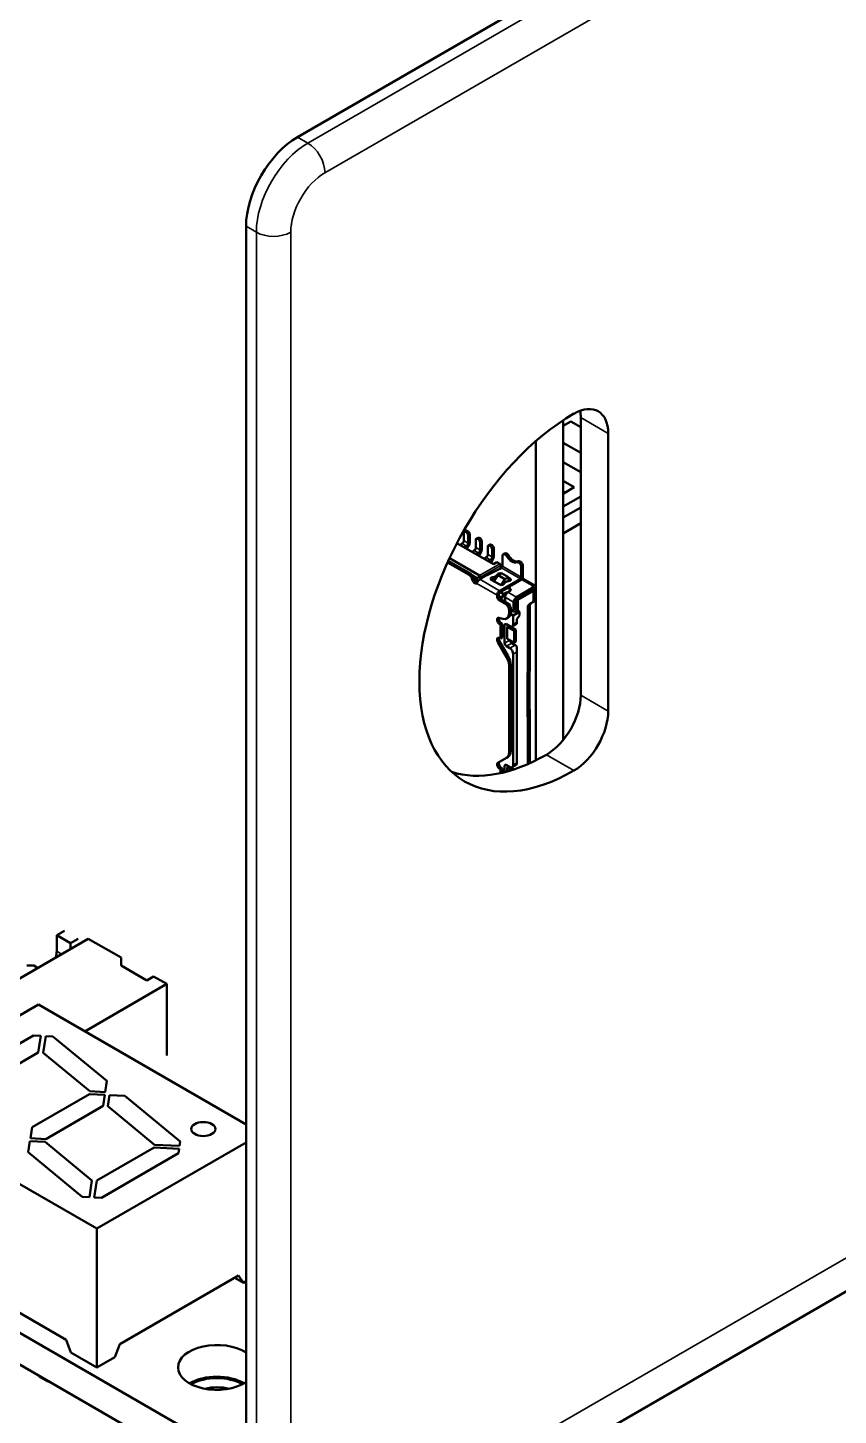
# Model space of a CAD drawing. Header units: millimetres. Extents: x 3137 to 5094, y 789 to 1822.
# Drawn here: x 4024.2 to 4057.6, y 1474.5 to 1531.6 of the extents above; entities that cross this region are included whole.
import ezdxf

# ---------------------------------------------------------------- set-up
doc = ezdxf.new("R2010")
doc.units = ezdxf.units.MM
doc.header["$LTSCALE"] = 1.8
doc.layers.add('외형선(ISO)', color=7, linetype='Continuous', lineweight=50)
doc.layers.add('좁은 외형선(ISO)', color=7, linetype='Continuous', lineweight=35)

msp = doc.modelspace()

# ---------------------------------------------------------------- linework, layer by layer
at = {"layer": '외형선(ISO)'}
for p, q in [((4251.263, 1591.216), (4034.181, 1465.884)), ((4049.879, 1535.53), (4035.313, 1527.12)), ((4033.192, 1523.446), (4033.192, 1468.006)), ((4046.256, 1515.458), (4046.256, 1502.292)), ((4046.256, 1515.23), (4046.574, 1515.414)), ((4046.574, 1515.414), (4046.98, 1515.18)), ((4046.98, 1504.136), (4046.98, 1515.567)), ((4048.112, 1514.914), (4048.112, 1503.483)), ((4045.125, 1501.449), (4045.125, 1514.594)), ((4046.256, 1514.536), (4046.98, 1514.118)), ((4046.98, 1513.322), (4046.256, 1513.74)), ((4046.256, 1512.965), (4046.716, 1512.699)), ((4046.716, 1512.699), (4046.256, 1512.434)), ((4046.344, 1512.485), (4046.256, 1512.536)), ((4046.256, 1512.467), (4046.284, 1512.45)), ((4046.256, 1511.903), (4046.98, 1512.321)), ((4046.256, 1511.454), (4046.98, 1511.872)), ((4046.256, 1510.801), (4046.98, 1511.219)), ((4042.162, 1510.504), (4042.162, 1510.823)), ((4042.253, 1510.91), (4042.182, 1510.869)), ((4042.268, 1510.844), (4042.232, 1510.864)), ((4042.338, 1510.884), (4042.303, 1510.905)), ((4042.338, 1510.402), (4042.338, 1510.721)), ((4042.409, 1510.762), (4042.409, 1510.443)), ((4042.748, 1510.624), (4042.677, 1510.583)), ((4042.833, 1510.599), (4042.798, 1510.619)), ((4043.385, 1509.535), (4041.881, 1510.404)), ((4042.092, 1510.383), (4042.006, 1510.331)), ((4042.006, 1510.332), (4042.071, 1510.371)), ((4042.183, 1510.229), (4042.269, 1510.281)), ((4042.29, 1510.244), (4042.236, 1510.199)), ((4042.275, 1510.176), (4042.291, 1510.187)), ((4042.377, 1510.321), (4042.322, 1510.341)), ((4042.363, 1510.278), (4042.325, 1510.313)), ((4042.349, 1510.244), (4042.325, 1510.285)), ((4042.587, 1510.097), (4042.501, 1510.046)), ((4042.501, 1510.046), (4042.566, 1510.085)), ((4042.657, 1510.219), (4042.657, 1510.537)), ((4042.763, 1510.558), (4042.727, 1510.578)), ((4042.872, 1510.035), (4042.817, 1510.055)), ((4042.833, 1510.117), (4042.833, 1510.435)), ((4042.904, 1510.476), (4042.904, 1510.157)), ((4043.152, 1509.933), (4043.152, 1510.252)), ((4043.243, 1510.338), (4043.172, 1510.297)), ((4043.258, 1510.272), (4043.222, 1510.292)), ((4043.328, 1510.313), (4043.293, 1510.333)), ((4043.328, 1509.831), (4043.328, 1510.15)), ((4043.399, 1510.19), (4043.399, 1509.872)), ((4042.377, 1509.088), (4041.49, 1509.601)), ((4042.448, 1509.129), (4041.52, 1509.665)), ((4042.809, 1509.06), (4041.57, 1509.775)), ((4042.678, 1509.944), (4042.764, 1509.995)), ((4042.785, 1509.958), (4042.731, 1509.913)), ((4042.77, 1509.89), (4042.786, 1509.902)), ((4042.858, 1509.993), (4042.82, 1510.027)), ((4042.844, 1509.958), (4042.82, 1509.999)), ((4043.082, 1509.811), (4042.996, 1509.76)), ((4042.996, 1509.76), (4043.061, 1509.799)), ((4043.173, 1509.658), (4043.259, 1509.709)), ((4043.28, 1509.673), (4043.226, 1509.628)), ((4043.265, 1509.605), (4043.281, 1509.616)), ((4043.367, 1509.749), (4043.312, 1509.77)), ((4043.353, 1509.707), (4043.315, 1509.741)), ((4043.339, 1509.672), (4043.315, 1509.713)), ((4043.527, 1509.617), (4043.385, 1509.535)), ((4043.65, 1509.546), (4043.527, 1509.617)), ((4043.686, 1509.484), (4043.686, 1509.366)), ((4043.753, 1509.864), (4043.753, 1509.446)), ((4043.784, 1509.933), (4043.855, 1509.973)), ((4043.875, 1509.916), (4043.859, 1509.925)), ((4043.946, 1509.957), (4043.93, 1509.966)), ((4044.425, 1509.599), (4044.409, 1509.608)), ((4044.495, 1509.639), (4044.479, 1509.649)), ((3970.118, 1508.912), (4032.343, 1472.986)), ((4042.523, 1509.062), (4042.703, 1508.958)), ((4042.703, 1508.958), (4042.824, 1509.027)), ((4042.703, 1508.958), (4042.703, 1508.78)), ((4043.113, 1509.076), (4042.827, 1508.911)), ((4042.844, 1508.998), (4042.844, 1508.921)), ((4043.643, 1509.341), (4043.121, 1509.08)), ((4043.647, 1508.69), (4043.293, 1508.894)), ((4043.576, 1509.078), (4043.41, 1508.827)), ((4043.422, 1509.01), (4043.518, 1509.065)), ((4043.422, 1508.928), (4043.511, 1508.979)), ((4043.718, 1509.16), (4043.576, 1509.078)), ((4043.859, 1508.915), (4043.576, 1509.078)), ((4044.495, 1508.935), (4043.64, 1508.441)), ((4043.718, 1509.384), (4043.651, 1509.346)), ((4043.7, 1508.674), (4043.859, 1508.915)), ((4044, 1508.996), (4043.718, 1509.16)), ((4043.859, 1508.915), (4044, 1508.996)), ((4044, 1508.996), (4044, 1508.836)), ((4044, 1508.976), (4044.071, 1508.935)), ((4044, 1508.894), (4044.071, 1508.854)), ((4044.11, 1508.656), (4044.545, 1508.907)), ((4044.531, 1509.415), (4044.531, 1508.996)), ((4044.601, 1509.037), (4044.601, 1509.456)), ((4045.09, 1508.65), (4044.63, 1508.915)), ((4043.64, 1508.36), (4044.057, 1508.6)), ((4043.675, 1508.38), (4043.806, 1508.304)), ((4043.817, 1508.727), (4043.724, 1508.673)), ((4043.944, 1508.384), (4043.806, 1508.304)), ((4043.942, 1508.82), (4043.846, 1508.765)), ((4043.944, 1508.384), (4043.855, 1508.231)), ((4043.969, 1508.369), (4043.944, 1508.384)), ((4043.983, 1508.378), (4044.078, 1508.433)), ((4044.051, 1508.476), (4044.051, 1508.574)), ((4045.04, 1508.58), (4044.336, 1508.174)), ((4045.04, 1508.482), (4044.336, 1508.076)), ((4045.04, 1508.441), (4044.382, 1508.062)), ((4045.005, 1508.641), (4044.969, 1508.621)), ((4044.969, 1508.621), (4045.04, 1508.58)), ((4045.005, 1508.462), (4045.04, 1508.441)), ((4045.04, 1508.58), (4045.04, 1508.482)), ((4045.04, 1508.441), (4045.04, 1508.482)), ((4045.04, 1508.09), (4045.04, 1508.441)), ((4045.125, 1508.572), (4045.125, 1508.139)), ((4043.534, 1508.217), (4043.534, 1508.258)), ((4043.604, 1508.258), (4043.604, 1508.298)), ((4043.611, 1508.213), (4043.718, 1508.151)), ((4043.943, 1507.858), (4043.64, 1508.033)), ((4043.718, 1508.07), (4043.711, 1508.074)), ((4043.806, 1508.304), (4043.718, 1508.151)), ((4043.718, 1508.151), (4043.718, 1508.07)), ((4044.014, 1507.899), (4043.718, 1508.07)), ((4043.855, 1508.231), (4043.87, 1508.223)), ((4043.855, 1507.99), (4043.855, 1508.231)), ((4043.863, 1507.986), (4043.863, 1508.17)), ((4043.943, 1507.858), (4044.014, 1507.899)), ((4043.984, 1507.786), (4043.943, 1507.858)), ((4044.055, 1507.827), (4044.014, 1507.899)), ((4044.216, 1507.966), (4044.216, 1507.721)), ((4044.301, 1508.015), (4044.301, 1507.77)), ((4044.336, 1508.076), (4044.336, 1507.586)), ((4044.382, 1507.612), (4044.382, 1508.062)), ((4044.978, 1507.952), (4044.862, 1507.885)), ((4044.884, 1507.797), (4044.884, 1505.253)), ((4045.063, 1508.001), (4044.978, 1507.952)), ((4032.343, 1471.68), (3970.118, 1507.606)), ((4043.612, 1507.318), (4043.764, 1507.277)), ((4043.993, 1507.332), (4043.922, 1507.291)), ((4044.026, 1507.52), (4044.026, 1507.647)), ((4044.198, 1507.425), (4044.09, 1507.487)), ((4044.096, 1507.561), (4044.096, 1507.688)), ((4044.11, 1507.659), (4044.096, 1507.667)), ((4044.096, 1507.643), (4044.195, 1507.586)), ((4044.185, 1507.652), (4044.266, 1507.699)), ((4044.195, 1507.658), (4044.195, 1507.586)), ((4044.195, 1507.586), (4044.336, 1507.586)), ((4044.453, 1507.572), (4044.198, 1507.425)), ((4044.198, 1507.425), (4044.198, 1507.057)), ((4044.336, 1507.586), (4044.382, 1507.612)), ((4044.347, 1507.274), (4044.453, 1507.421)), ((4044.347, 1507.143), (4044.347, 1507.274)), ((4044.382, 1507.612), (4044.453, 1507.572)), ((4044.453, 1507.421), (4044.453, 1507.572)), ((4044.799, 1507.748), (4044.799, 1505.204)), ((4043.675, 1507.041), (4043.64, 1507.061)), ((4043.675, 1507.041), (4043.746, 1507.082)), ((4043.675, 1506.472), (4043.675, 1507.041)), ((4043.746, 1507.082), (4043.711, 1507.102)), ((4043.746, 1507.082), (4043.746, 1506.513)), ((4043.845, 1507.016), (4043.845, 1506.282)), ((4044.057, 1506.976), (4043.916, 1507.057)), ((4043.951, 1506.955), (4044.022, 1506.996)), ((4043.951, 1506.465), (4043.951, 1506.955)), ((4043.951, 1506.955), (4044.234, 1506.792)), ((4044.304, 1506.833), (4044.057, 1506.976)), ((4044.157, 1506.966), (4044.347, 1507.075)), ((4044.234, 1506.792), (4044.304, 1506.833)), ((4044.234, 1506.302), (4044.234, 1506.792)), ((4044.304, 1506.833), (4044.304, 1506.343)), ((4044.347, 1507.143), (4044.347, 1507.075)), ((4043.922, 1505.708), (4043.565, 1506.327)), ((4043.993, 1505.749), (4043.636, 1506.368)), ((4043.64, 1506.493), (4043.675, 1506.472)), ((4043.746, 1506.513), (4043.675, 1506.472)), ((4043.916, 1506.159), (4044.057, 1506.077)), ((4043.951, 1506.465), (4044.234, 1506.302)), ((4044.135, 1506.286), (4044.276, 1506.204)), ((4044.304, 1506.343), (4044.234, 1506.302)), ((4044.347, 1506.141), (4044.347, 1505.918)), ((4044.198, 1505.833), (4044.198, 1501.26)), ((4044.347, 1501.346), (4044.347, 1505.918)), ((4044.026, 1501.792), (4044.026, 1505.36)), ((4044.096, 1501.832), (4044.096, 1505.4)), ((4044.799, 1505.204), (4044.884, 1505.253)), ((4044.884, 1503.152), (4044.799, 1503.103)), ((4044.799, 1503.103), (4044.799, 1501.297)), ((4044.884, 1503.152), (4044.884, 1501.335)), ((4043.565, 1501.356), (4043.922, 1501.563)), ((4043.922, 1501.563), (4043.993, 1501.604)), ((4043.675, 1501.084), (4043.64, 1501.104)), ((4043.675, 1501.084), (4043.746, 1501.124)), ((4043.675, 1500.927), (4043.675, 1501.084)), ((4043.746, 1501.124), (4043.711, 1501.145)), ((4043.746, 1501.124), (4043.746, 1500.942)), ((4043.845, 1501.219), (4043.845, 1500.967)), ((4044.057, 1501.178), (4043.916, 1501.26)), ((4043.951, 1501.158), (4044.022, 1501.199)), ((4043.951, 1500.994), (4043.951, 1501.158)), ((4043.951, 1501.158), (4044.139, 1501.05)), ((4044.23, 1501.079), (4044.057, 1501.178)), ((4044.157, 1501.169), (4044.347, 1501.278)), ((4044.347, 1501.346), (4044.347, 1501.278)), ((4026.69, 1494.112), (4021.953, 1491.376)), ((4025.389, 1494.251), (4025.708, 1494.434)), ((4025.389, 1493.597), (4025.389, 1494.251)), ((4025.389, 1494.251), (4025.955, 1493.924)), ((4026.273, 1494.108), (4025.955, 1493.924)), ((4028.041, 1493.332), (4026.69, 1494.112)), ((4025.955, 1493.687), (4025.955, 1493.924)), ((4024.159, 1493.001), (4024.442, 1493.001)), ((4024.442, 1493.001), (4024.604, 1492.907)), ((4028.041, 1493.005), (4028.041, 1493.332)), ((4028.041, 1493.005), (4029.102, 1492.393)), ((4029.102, 1492.393), (4029.385, 1492.556)), ((4029.922, 1492.246), (4029.385, 1492.556)), ((4026.545, 1490.296), (4029.922, 1492.246)), ((4029.922, 1492.246), (4029.922, 1489.307)), ((4024.636, 1491.398), (4017.847, 1487.479)), ((4033.192, 1486.459), (4024.636, 1491.398)), ((4021.267, 1488.294), (4024.438, 1490.125)), ((4021.267, 1488.294), (4024.438, 1490.125)), ((4024.438, 1490.125), (4024.737, 1490.11)), ((4024.438, 1490.125), (4024.737, 1490.11)), ((4024.737, 1490.11), (4024.633, 1489.421)), ((4024.737, 1490.11), (4024.633, 1489.421)), ((4024.832, 1489.411), (4024.937, 1490.099)), ((4024.937, 1490.099), (4024.832, 1489.411)), ((4024.937, 1490.099), (4025.236, 1490.084)), ((4025.236, 1490.084), (4024.937, 1490.099)), ((4025.236, 1490.084), (4027.457, 1488.253)), ((4025.236, 1490.084), (4027.457, 1488.253)), ((4024.633, 1489.421), (4022.272, 1488.058)), ((4024.633, 1489.421), (4022.272, 1488.058)), ((4026.753, 1487.827), (4024.832, 1489.411)), ((4026.753, 1487.827), (4024.832, 1489.411)), ((4027.387, 1487.795), (4026.753, 1487.827)), ((4027.387, 1487.795), (4026.753, 1487.827)), ((4027.457, 1488.253), (4027.387, 1487.795)), ((4027.457, 1488.253), (4027.387, 1487.795)), ((4017.847, 1487.479), (4027.04, 1482.172)), ((4024.375, 1486.349), (4026.736, 1487.712)), ((4024.375, 1486.349), (4026.736, 1487.712)), ((4027.301, 1487.222), (4024.94, 1485.858)), ((4027.301, 1487.222), (4024.94, 1485.858)), ((4026.736, 1487.712), (4027.37, 1487.68)), ((4026.736, 1487.712), (4027.37, 1487.68)), ((4027.37, 1487.68), (4027.301, 1487.222)), ((4027.301, 1487.222), (4027.37, 1487.68)), ((4027.5, 1487.212), (4027.569, 1487.67)), ((4027.5, 1487.212), (4027.569, 1487.67)), ((4029.421, 1485.628), (4027.5, 1487.212)), ((4029.421, 1485.628), (4027.5, 1487.212)), ((4027.569, 1487.67), (4028.203, 1487.638)), ((4027.569, 1487.67), (4028.203, 1487.638)), ((4028.203, 1487.638), (4030.481, 1485.76)), ((4028.203, 1487.638), (4030.481, 1485.76)), ((4024.305, 1485.891), (4024.375, 1486.349)), ((4024.305, 1485.891), (4024.375, 1486.349)), ((4024.218, 1485.317), (4024.288, 1485.775)), ((4024.218, 1485.317), (4024.288, 1485.775)), ((4024.288, 1485.775), (4024.922, 1485.743)), ((4024.288, 1485.775), (4024.922, 1485.743)), ((4024.94, 1485.858), (4024.305, 1485.891)), ((4024.94, 1485.858), (4024.305, 1485.891)), ((4024.922, 1485.743), (4026.843, 1484.16)), ((4024.922, 1485.743), (4026.843, 1484.16)), ((4027.04, 1482.172), (4033.192, 1485.724)), ((4027.042, 1484.149), (4029.403, 1485.513)), ((4027.042, 1484.149), (4029.403, 1485.513)), ((4029.403, 1485.513), (4030.436, 1485.46)), ((4029.403, 1485.513), (4030.436, 1485.46)), ((4030.453, 1485.575), (4029.421, 1485.628)), ((4029.421, 1485.628), (4030.453, 1485.575)), ((4030.481, 1485.76), (4030.453, 1485.575)), ((4030.453, 1485.575), (4030.481, 1485.76)), ((4026.439, 1483.486), (4024.218, 1485.317)), ((4026.439, 1483.486), (4024.218, 1485.317)), ((4030.408, 1485.276), (4027.238, 1483.446)), ((4030.408, 1485.276), (4027.238, 1483.446)), ((4030.436, 1485.46), (4030.408, 1485.276)), ((4030.436, 1485.46), (4030.408, 1485.276)), ((4026.843, 1484.16), (4026.739, 1483.471)), ((4026.843, 1484.16), (4026.739, 1483.471)), ((4026.938, 1483.461), (4027.042, 1484.149)), ((4027.042, 1484.149), (4026.938, 1483.461)), ((4026.739, 1483.471), (4026.439, 1483.486)), ((4026.439, 1483.486), (4026.739, 1483.471)), ((4027.238, 1483.446), (4026.938, 1483.461)), ((4026.938, 1483.461), (4027.238, 1483.446)), ((4027.04, 1482.172), (4027.04, 1476.457)), ((4019.112, 1481.442), (4025.775, 1477.595)), ((4027.986, 1477.411), (4032.881, 1480.238)), ((4033.086, 1479.947), (4032.732, 1480.151)), ((4032.881, 1480.238), (4033.086, 1479.947)), ((4033.086, 1479.947), (4033.192, 1480.008)), ((4025.775, 1477.595), (4025.979, 1477.069)), ((4025.979, 1477.069), (4027.04, 1476.457)), ((4027.782, 1476.885), (4027.986, 1477.411)), ((4027.04, 1476.457), (4027.782, 1476.885)), ((4024.674, 1476.079), (4024.674, 1476.108)), ((4025.028, 1475.875), (4024.674, 1476.079)), ((4025.028, 1475.903), (4025.028, 1475.875)), ((4025.028, 1475.875), (4025.053, 1475.889))]:
    msp.add_line(p, q, dxfattribs=at)
for centre, major_axis, ratio, start_param, end_param in [((4035.313, 1524.671), (-1.5, -2.598), 0.57735, 3.926991, 5.497787), ((4046.697, 1514.097), (1, 1.732), 0.57735, 5.497787, 7.068583), ((4045.566, 1514.75), (1, 1.732), 0.57735, 5.497787, 5.681921), ((4046.697, 1508.382), (-4.5, -7.794), 0.57735, 3.926991, 7.068583), ((4042.232, 1510.782), (-0.05, 0.0866), 0.57735, 5.497787, 7.068583), ((4042.303, 1510.823), (-0.05, 0.0866), 0.57735, 5.497787, 6.283185), ((4042.268, 1510.762), (-0.05, 0.0866), 0.57735, 3.926991, 5.497787), ((4042.338, 1510.803), (-0.05, 0.0866), 0.57735, 3.926991, 5.497787), ((4042.798, 1510.537), (-0.05, 0.0866), 0.57735, 5.497787, 6.283185), ((4042.091, 1510.464), (-0.05, -0.0866), 0.57735, 0.802851, 1.666782), ((4042.091, 1510.464), (0.05, 0.0866), 0.577349, 4.808375, 5.497787), ((4042.268, 1510.362), (-0.05, -0.0866), 0.57735, 0.802851, 1.666785), ((4042.268, 1510.362), (-0.05, -0.0866), 0.577333, 1.666773, 2.356182), ((4042.268, 1510.362), (-0.1, -0.173), 0.57735, 1.666786, 2.356195), ((4042.586, 1510.178), (-0.05, -0.0866), 0.57735, 0.802851, 1.666783), ((4042.586, 1510.178), (0.05, 0.0866), 0.577351, 4.808376, 5.497787), ((4042.727, 1510.497), (-0.05, 0.0866), 0.57735, 5.497787, 7.068583), ((4042.763, 1510.476), (-0.05, 0.0866), 0.57735, 3.926991, 5.497787), ((4042.763, 1510.076), (-0.05, -0.0866), 0.577348, 0.802853, 1.666782), ((4042.763, 1510.076), (-0.05, -0.0866), 0.577358, 1.666788, 2.3562), ((4042.833, 1510.517), (-0.05, 0.0866), 0.57735, 3.926991, 5.497787), ((4042.763, 1510.076), (-0.1, -0.173), 0.57735, 1.666783, 2.356194), ((4043.222, 1510.211), (-0.05, 0.0866), 0.57735, 5.497787, 7.068583), ((4043.293, 1510.252), (-0.05, 0.0866), 0.57735, 5.497787, 6.283185), ((4043.258, 1510.19), (-0.05, 0.0866), 0.57735, 3.926991, 5.497787), ((4043.328, 1510.231), (-0.05, 0.0866), 0.57735, 3.926991, 5.497787), ((4043.081, 1509.892), (-0.05, -0.0866), 0.57735, 0.802851, 1.666771), ((4043.081, 1509.892), (0.05, 0.0866), 0.57735, 4.808363, 5.497787), ((4043.258, 1509.79), (-0.05, -0.0866), 0.57735, 0.802851, 1.666771), ((4043.258, 1509.79), (-0.05, -0.0866), 0.577334, 1.66676, 2.356183), ((4043.258, 1509.79), (-0.1, -0.173), 0.57735, 1.666771, 2.356194), ((4043.65, 1509.505), (0.025, -0.0433), 0.57735, 0.785398, 2.356194), ((4043.859, 1509.803), (-0.075, 0.13), 0.57735, 5.497787, 7.068583), ((4043.93, 1509.843), (-0.075, 0.13), 0.57735, 5.497787, 6.283185), ((4043.875, 1509.793), (-0.075, 0.13), 0.57735, 4.741331, 5.497787), ((4043.946, 1509.834), (-0.075, 0.13), 0.57735, 4.741331, 5.497787), ((4044.142, 1509.966), (0.2, -0.346), 0.57735, 4.741331, 6.254244), ((4044.213, 1510.007), (0.2, -0.346), 0.57735, 4.741331, 6.254244), ((4044.409, 1509.485), (-0.075, 0.13), 0.57735, 5.497787, 6.254244), ((4044.479, 1509.526), (-0.075, 0.13), 0.57735, 5.497787, 6.254244), ((4044.425, 1509.476), (-0.075, 0.13), 0.57735, 3.926991, 5.497787), ((4044.495, 1509.517), (-0.075, 0.13), 0.57735, 3.926991, 5.497787), ((4042.377, 1508.925), (-0.1, 0.173), 0.57735, 4.216743, 5.497787), ((4042.448, 1508.966), (-0.1, 0.173), 0.57735, 4.942976, 5.497787), ((4042.614, 1508.87), (0.075, -0.13), 0.57735, 4.216743, 6.338856), ((4042.448, 1508.966), (-0.1, 0.173), 0.57735, 4.216743, 4.942976), ((4042.685, 1508.911), (0.075, -0.13), 0.57735, 4.216743, 5.665235), ((4042.827, 1508.788), (-0.075, -0.13), 0.57735, 3.926991, 4.497787), ((4042.774, 1508.998), (-0.0354, -0.0612), 0.57735, 2.356194, 3.141593), ((4042.774, 1508.998), (-0.0707, 0), 0.57735, 3.141593, 3.926991), ((4043.219, 1509.015), (-0.15, 0), 0.577344, 5.426631, 5.497928), ((4043.364, 1508.935), (-0.1, 0), 0.57735, 4.775053, 7.068583), ((4043.364, 1508.854), (0.1, 0), 0.57735, 1.63346, 2.356194), ((4043.352, 1509.05), (0.1, 0), 0.57735, 4.775053, 5.497787), ((4043.352, 1508.969), (0.1, 0), 0.57735, 4.775053, 5.497787), ((4043.447, 1509.106), (0.1, 0), 0.57735, 5.497787, 6.220521), ((4043.647, 1509.099), (-0.1, 0), 0.57735, 4.179671, 6.220521), ((4043.545, 1509.407), (0.15, 0), 0.577335, 5.426324, 5.497643), ((4043.718, 1509.425), (0.025, 0.0433), 0.57735, 3.926991, 5.497787), ((4044, 1508.894), (0.1, 0), 0.57735, 4.775053, 7.068583), ((4044.495, 1508.976), (-0.025, -0.0433), 0.57735, 0.785398, 2.356194), ((4044.545, 1508.768), (0.085, 0.147), 0.57735, 0, 0.785398), ((4044.495, 1508.976), (0.075, 0.13), 0.57735, 4.55904, 5.497787), ((4042.685, 1508.911), (0.075, -0.13), 0.57735, 5.665235, 5.759528), ((4043.64, 1508.319), (0.075, 0.13), 0.57735, 0.785398, 2.356195), ((4043.64, 1508.319), (0.025, 0.0433), 0.57735, 0.785398, 2.356194), ((4043.718, 1508.731), (0.1, 0), 0.57735, 3.926991, 6.220521), ((4043.917, 1508.724), (-0.1, 0), 0.57735, 5.497787, 6.220521), ((4043.983, 1508.239), (-0.085, -0.147), 0.57735, 3.926991, 5.497787), ((4044.013, 1508.779), (-0.1, 0), 0.57735, 4.775053, 5.497787), ((4044.251, 1508.574), (-0.2, 0), 0.57735, 5.497787, 6.901135), ((4044.251, 1508.476), (-0.2, 0), 0.57735, 0, 0.427827), ((4044.007, 1508.474), (0.1, 0), 0.57735, 5.497787, 6.901135), ((4045.005, 1508.502), (0.085, 0.147), 0.57735, 5.497787, 7.068583), ((4043.64, 1508.155), (-0.075, 0.13), 0.57735, 0.785398, 2.356194), ((4043.711, 1508.196), (0.075, -0.13), 0.57735, 3.926991, 4.266828), ((4043.711, 1508.196), (0.075, -0.13), 0.57735, 4.266828, 5.497787), ((4043.884, 1507.728), (-0.1, 0.173), 0.57735, 3.926991, 4.712389), ((4043.955, 1507.769), (-0.1, 0.173), 0.57735, 3.926991, 4.712389), ((4044.336, 1508.035), (0.085, 0.147), 0.57735, 0.785398, 2.356194), ((4044.195, 1507.831), (0.075, -0.13), 0.57735, 0.055671, 0.785398), ((4044.336, 1508.035), (0.025, 0.0433), 0.57735, 0.785398, 2.356194), ((4045.012, 1507.625), (-0.15, 0.26), 0.57735, 0, 0.785398), ((4045.096, 1507.674), (-0.15, 0.26), 0.57735, 0, 0.785398), ((4044.828, 1508.212), (0.15, -0.26), 0.57735, 0, 0.785398), ((4044.913, 1508.261), (0.15, -0.26), 0.57735, 0, 0.785398), ((4043.64, 1507.184), (-0.075, 0.13), 0.57735, 5.759587, 8.63938), ((4043.711, 1507.224), (0.075, -0.13), 0.57735, 3.632475, 5.497787), ((4043.672, 1507.724), (0.25, -0.433), 0.57735, 5.759587, 7.068583), ((4043.743, 1507.765), (0.25, -0.433), 0.57735, 0, 0.594394), ((4043.743, 1507.765), (-0.25, 0.433), 0.57735, 3.735986, 3.926991), ((4044.11, 1507.782), (0.075, -0.13), 0.57735, 5.497787, 7.068583), ((4044.266, 1507.872), (-0.106, -0.184), 0.57735, 0.785398, 0.841069), ((4043.916, 1506.976), (-0.05, 0.0866), 0.57735, 5.497787, 7.068583), ((4044.057, 1507.139), (0.1, -0.173), 0.57735, 5.497787, 7.068583), ((4043.64, 1506.37), (-0.075, 0.13), 0.57735, 5.497787, 7.853982), ((4043.711, 1506.411), (0.075, -0.13), 0.57735, 3.632475, 4.712389), ((4043.916, 1506.241), (0.05, -0.0866), 0.57735, 3.926991, 5.497787), ((4044.057, 1505.914), (0.1, -0.173), 0.57735, 0.785398, 2.356194), ((4044.135, 1506.367), (0.05, -0.0866), 0.57735, 4.027158, 5.497787), ((4044.276, 1506.041), (0.1, -0.173), 0.57735, 1.832596, 2.356194), ((4043.672, 1505.564), (-0.25, 0.433), 0.57735, 3.926991, 4.712389), ((4043.743, 1505.604), (-0.25, 0.433), 0.57735, 3.926991, 4.712389), ((4066.064, 1491.877), (-15.05, 26.067), 0.57735, 0.742649, 0.828148), ((4066.149, 1491.926), (15.05, -26.067), 0.57735, 3.884241, 3.96974), ((4045.566, 1503.319), (1, 1.732), 0.57735, 3.926991, 5.497787), ((4046.697, 1502.666), (-1, -1.732), 0.57735, 0.785398, 2.356194), ((4045.566, 1509.035), (-4.5, -7.794), 0.57735, 0.126041, 0.785398), ((4043.672, 1501.996), (0.25, -0.433), 0.57735, 0, 0.785398), ((4043.743, 1502.037), (0.25, -0.433), 0.57735, 0, 0.785398), ((4043.64, 1501.226), (-0.075, 0.13), 0.57735, 0, 2.356194), ((4043.711, 1501.267), (-0.075, 0.13), 0.57735, 0, 2.356194), ((4043.916, 1501.178), (-0.05, 0.0866), 0.57735, 5.497787, 7.068583), ((4044.057, 1501.342), (0.1, -0.173), 0.57735, 5.497787, 7.068583), ((4024.753, 1493.23), (-0.45, -0.779), 0.57735, 2.028119, 2.356194), ((4031.989, 1476.457), (-1.6, 0), 0.57735, 3.862358, 8.704013), ((4031.989, 1475.15), (-1.6, 0), 0.57735, 3.926991, 5.497787), ((4031.989, 1475.15), (1.5, 0), 0.57735, 0.787484, 2.354109), ((4031.989, 1474.929), (1.23, 0), 0.57735, 1.154502, 1.987091)]:
    msp.add_ellipse(centre, major_axis=major_axis, ratio=ratio, start_param=start_param, end_param=end_param, dxfattribs=at)
msp.add_ellipse((4031.429, 1486.274), major_axis=(0.5, 0), ratio=0.57735, dxfattribs=at)
msp.add_ellipse((4031.429, 1486.274), major_axis=(0.5, 0), ratio=0.57735, dxfattribs=at)
for points in [[(4042.071, 1510.371), (4042.087, 1510.38), (4042.101, 1510.392), (4042.114, 1510.407)], [(4042.325, 1510.285), (4042.315, 1510.269), (4042.303, 1510.255), (4042.29, 1510.244)], [(4042.291, 1510.187), (4042.312, 1510.201), (4042.332, 1510.221), (4042.349, 1510.244)], [(4042.566, 1510.085), (4042.582, 1510.094), (4042.596, 1510.107), (4042.609, 1510.121)], [(4042.82, 1509.999), (4042.81, 1509.983), (4042.798, 1509.969), (4042.785, 1509.958)], [(4042.786, 1509.902), (4042.807, 1509.915), (4042.827, 1509.935), (4042.844, 1509.958)], [(4043.061, 1509.799), (4043.077, 1509.808), (4043.091, 1509.821), (4043.104, 1509.835)], [(4043.315, 1509.713), (4043.305, 1509.698), (4043.293, 1509.683), (4043.28, 1509.673)], [(4043.281, 1509.616), (4043.301, 1509.63), (4043.322, 1509.649), (4043.339, 1509.672)], [(4042.769, 1508.858), (4042.73, 1508.813), (4042.708, 1508.767), (4042.694, 1508.743)]]:
    msp.add_open_spline(points, degree=3, dxfattribs=at)
for points, knots in [([(4042.114, 1510.407), (4042.117, 1510.41), (4042.12, 1510.413), (4042.126, 1510.419), (4042.129, 1510.422), (4042.131, 1510.425)], [-0.002788805, -0.002788805, -0.002788805, -0.002788805, -0.001385211, -0.001385211, 0, 0, 0, 0]), ([(4042.131, 1510.425), (4042.134, 1510.428), (4042.136, 1510.431), (4042.141, 1510.437), (4042.143, 1510.44), (4042.145, 1510.443)], [-0.002870908, -0.002870908, -0.002870908, -0.002870908, -0.00142471, -0.00142471, 0, 0, 0, 0]), ([(4042.322, 1510.341), (4042.323, 1510.337), (4042.324, 1510.332), (4042.325, 1510.322), (4042.325, 1510.318), (4042.325, 1510.313)], [-0.002871547, -0.002871547, -0.002871547, -0.002871547, -0.001446509, -0.001446509, 0, 0, 0, 0]), ([(4042.325, 1510.313), (4042.325, 1510.308), (4042.326, 1510.304), (4042.325, 1510.294), (4042.325, 1510.29), (4042.325, 1510.285)], [-0.002789202, -0.002789202, -0.002789202, -0.002789202, -0.001403794, -0.001403794, 0, 0, 0, 0]), ([(4042.363, 1510.278), (4042.361, 1510.272), (4042.359, 1510.267), (4042.354, 1510.255), (4042.352, 1510.249), (4042.349, 1510.244)], [-0.003958656, -0.003958656, -0.003958656, -0.003958656, -0.001979328, -0.001979328, 0, 0, 0, 0]), ([(4042.377, 1510.321), (4042.376, 1510.317), (4042.375, 1510.313), (4042.373, 1510.306), (4042.372, 1510.303), (4042.368, 1510.292), (4042.366, 1510.285), (4042.363, 1510.278)], [-0.004497093, -0.004497093, -0.004497093, -0.004497093, -0.0033835, -0.0033835, -0.002262838, -0.002262838, 0, 0, 0, 0]), ([(4042.609, 1510.121), (4042.612, 1510.124), (4042.615, 1510.127), (4042.621, 1510.133), (4042.624, 1510.136), (4042.626, 1510.139)], [-0.002788805, -0.002788805, -0.002788805, -0.002788805, -0.001385211, -0.001385211, 0, 0, 0, 0]), ([(4042.626, 1510.139), (4042.629, 1510.142), (4042.631, 1510.145), (4042.636, 1510.152), (4042.638, 1510.155), (4042.64, 1510.157)], [-0.002870907, -0.002870907, -0.002870907, -0.002870907, -0.001424709, -0.001424709, 0, 0, 0, 0]), ([(4042.817, 1510.055), (4042.818, 1510.051), (4042.819, 1510.046), (4042.82, 1510.037), (4042.82, 1510.032), (4042.82, 1510.027)], [-0.002871512, -0.002871512, -0.002871512, -0.002871512, -0.001446497, -0.001446497, 0, 0, 0, 0]), ([(4042.82, 1510.027), (4042.82, 1510.022), (4042.82, 1510.018), (4042.82, 1510.008), (4042.82, 1510.004), (4042.82, 1509.999)], [-0.002789203, -0.002789203, -0.002789203, -0.002789203, -0.001403794, -0.001403794, 0, 0, 0, 0]), ([(4042.858, 1509.993), (4042.856, 1509.987), (4042.854, 1509.981), (4042.849, 1509.969), (4042.847, 1509.964), (4042.844, 1509.958)], [-0.003958667, -0.003958667, -0.003958667, -0.003958667, -0.001979333, -0.001979333, 0, 0, 0, 0]), ([(4042.872, 1510.035), (4042.87, 1510.028), (4042.868, 1510.02), (4042.863, 1510.006), (4042.861, 1509.999), (4042.858, 1509.993)], [-0.004525644, -0.004525644, -0.004525644, -0.004525644, -0.002262827, -0.002262827, 0, 0, 0, 0]), ([(4043.104, 1509.835), (4043.107, 1509.838), (4043.11, 1509.841), (4043.116, 1509.847), (4043.119, 1509.85), (4043.121, 1509.853)], [-0.002788804, -0.002788804, -0.002788804, -0.002788804, -0.00138521, -0.00138521, 0, 0, 0, 0]), ([(4043.121, 1509.853), (4043.124, 1509.856), (4043.126, 1509.86), (4043.131, 1509.866), (4043.133, 1509.869), (4043.135, 1509.872)], [-0.002870907, -0.002870907, -0.002870907, -0.002870907, -0.001424709, -0.001424709, 0, 0, 0, 0]), ([(4043.312, 1509.77), (4043.313, 1509.765), (4043.314, 1509.76), (4043.315, 1509.751), (4043.315, 1509.746), (4043.315, 1509.741)], [-0.002871519, -0.002871519, -0.002871519, -0.002871519, -0.001446506, -0.001446506, 0, 0, 0, 0]), ([(4043.315, 1509.741), (4043.315, 1509.737), (4043.315, 1509.732), (4043.315, 1509.723), (4043.315, 1509.718), (4043.315, 1509.713)], [-0.002789201, -0.002789201, -0.002789201, -0.002789201, -0.001403794, -0.001403794, 0, 0, 0, 0]), ([(4043.353, 1509.707), (4043.351, 1509.701), (4043.349, 1509.695), (4043.344, 1509.684), (4043.342, 1509.678), (4043.339, 1509.672)], [-0.003958662, -0.003958662, -0.003958662, -0.003958662, -0.001979331, -0.001979331, 0, 0, 0, 0]), ([(4043.367, 1509.749), (4043.365, 1509.742), (4043.363, 1509.735), (4043.358, 1509.721), (4043.356, 1509.714), (4043.353, 1509.707)], [-0.004525659, -0.004525659, -0.004525659, -0.004525659, -0.002262829, -0.002262829, 0, 0, 0, 0])]:
    msp.add_open_spline(points, degree=3, knots=knots, dxfattribs=at)
at = {"layer": '좁은 외형선(ISO)'}
for p, q in [((4252.112, 1593.093), (4035.03, 1467.761)), ((4050.304, 1535.285), (4035.737, 1526.875)), ((4036.444, 1525.651), (4051.011, 1534.06)), ((4035.737, 1526.875), (4035.313, 1527.12)), ((4033.192, 1523.446), (4033.616, 1523.201)), ((4033.616, 1523.201), (4033.616, 1467.761)), ((4035.03, 1467.761), (4035.03, 1523.201)), ((4048.112, 1514.914), (4046.98, 1515.567)), ((4042.232, 1510.864), (4042.303, 1510.905)), ((4042.338, 1510.884), (4042.268, 1510.844)), ((4042.338, 1510.721), (4042.409, 1510.762)), ((4042.727, 1510.578), (4042.798, 1510.619)), ((4042.071, 1510.371), (4042.092, 1510.383)), ((4042.269, 1510.281), (4042.092, 1510.383)), ((4042.162, 1510.504), (4042.338, 1510.402)), ((4042.269, 1510.281), (4042.29, 1510.244)), ((4042.291, 1510.187), (4042.29, 1510.244)), ((4042.566, 1510.085), (4042.587, 1510.097)), ((4042.764, 1509.995), (4042.587, 1510.097)), ((4042.657, 1510.219), (4042.833, 1510.117)), ((4042.833, 1510.599), (4042.763, 1510.558)), ((4042.833, 1510.435), (4042.904, 1510.476)), ((4043.222, 1510.292), (4043.293, 1510.333)), ((4043.328, 1510.313), (4043.258, 1510.272)), ((4043.328, 1510.15), (4043.399, 1510.19)), ((4042.764, 1509.995), (4042.785, 1509.958)), ((4042.786, 1509.902), (4042.785, 1509.958)), ((4042.809, 1509.06), (4043.65, 1509.546)), ((4043.686, 1509.484), (4042.844, 1508.998)), ((4043.061, 1509.799), (4043.082, 1509.811)), ((4043.259, 1509.709), (4043.082, 1509.811)), ((4043.152, 1509.933), (4043.328, 1509.831)), ((4043.259, 1509.709), (4043.28, 1509.673)), ((4043.281, 1509.616), (4043.28, 1509.673)), ((4043.859, 1509.925), (4043.93, 1509.966)), ((4043.946, 1509.957), (4043.875, 1509.916)), ((4043.948, 1509.841), (4044.018, 1509.881)), ((4044.407, 1509.657), (4044.336, 1509.616)), ((4044.409, 1509.608), (4044.479, 1509.649)), ((4044.495, 1509.639), (4044.425, 1509.599)), ((4042.377, 1509.088), (4042.448, 1509.129)), ((4042.513, 1508.894), (4042.584, 1508.934)), ((4043.64, 1508.441), (4042.827, 1508.911)), ((4043.358, 1508.993), (4043.358, 1508.911)), ((4043.422, 1509.01), (4043.422, 1508.928)), ((4043.518, 1509.065), (4043.518, 1508.99)), ((4043.547, 1509.034), (4043.547, 1509.102)), ((4044.495, 1508.935), (4043.718, 1509.384)), ((4043.753, 1509.446), (4044.531, 1508.996)), ((4044.071, 1508.854), (4044.071, 1508.935)), ((4044.601, 1509.456), (4044.531, 1509.415)), ((4044.545, 1508.907), (4045.005, 1508.641)), ((4043.534, 1508.258), (4042.694, 1508.743)), ((4044.336, 1508.174), (4043.983, 1508.378)), ((4044.088, 1508.44), (4044.088, 1508.507)), ((4043.534, 1508.217), (4043.604, 1508.258)), ((4043.711, 1508.074), (4043.64, 1508.033)), ((4043.863, 1508.17), (4044.216, 1507.966)), ((4043.984, 1507.786), (4044.055, 1507.827)), ((4044.301, 1507.77), (4044.216, 1507.721)), ((4044.884, 1507.797), (4044.799, 1507.748)), ((4045.125, 1508.139), (4045.04, 1508.09)), ((4044.026, 1507.647), (4044.096, 1507.688)), ((4044.026, 1507.52), (4044.096, 1507.561)), ((4043.711, 1507.102), (4043.64, 1507.061)), ((4043.916, 1507.057), (4043.845, 1507.016)), ((4044.198, 1507.057), (4044.347, 1507.143)), ((4043.636, 1506.368), (4043.565, 1506.327)), ((4043.845, 1506.282), (4044.057, 1506.404)), ((4044.135, 1506.286), (4043.916, 1506.159)), ((4044.276, 1506.204), (4044.057, 1506.077)), ((4043.922, 1505.708), (4043.993, 1505.749)), ((4044.347, 1505.918), (4044.198, 1505.833)), ((4044.026, 1505.36), (4044.096, 1505.4)), ((4048.112, 1503.483), (4046.98, 1504.136)), ((4044.026, 1501.792), (4044.096, 1501.832)), ((4046.697, 1501.033), (4045.566, 1501.686)), ((4043.711, 1501.145), (4043.64, 1501.104)), ((4043.916, 1501.26), (4043.845, 1501.219)), ((4044.347, 1501.346), (4044.198, 1501.26)), ((4025.594, 1493.479), (4025.389, 1493.597))]:
    msp.add_line(p, q, dxfattribs=at)
for centre, major_axis, start_param, end_param in [((4035.737, 1524.426), (-1.5, -2.598), 3.926991, 5.497787), ((4035.737, 1526.059), (0.5, -0.866), 0.785398, 2.356194), ((4036.444, 1524.018), (1, 1.732), 0.785398, 2.356194), ((4034.323, 1523.609), (1, 0), 3.926991, 5.497787)]:
    msp.add_ellipse(centre, major_axis=major_axis, ratio=0.57735, start_param=start_param, end_param=end_param, dxfattribs=at)

doc.saveas('drawing.dxf')
